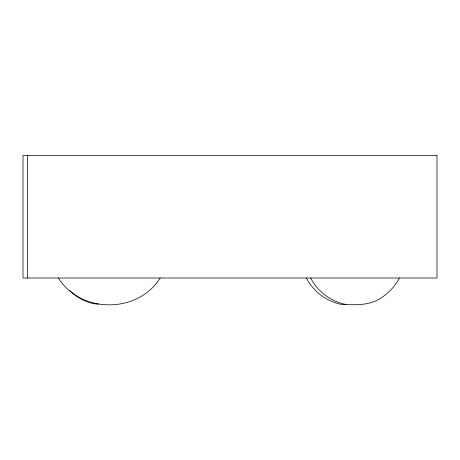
<?xml version="1.0" encoding="UTF-8"?>
<svg xmlns="http://www.w3.org/2000/svg" width="460" height="460" viewBox="0 0 460 460"><rect width="100%" height="100%" fill="white"/><g stroke="black" fill="none" stroke-linecap="round" stroke-linejoin="round"><path stroke-width="0.69" d="M399.441 278.007C395.146 286.114 388.844 292.974 381.127 297.942C369.426 305.888 355.183 304.836 341.74 304.468C326.686 301.553 313.392 291.611 306.325 278.007M160.206 278.007C137.638 313.795 80.943 313.795 58.374 278.007M98.498 304.152C87.607 303.663 77.067 297.959 69.517 290.237M345.96 304.485C330.93 301.576 317.659 291.628 310.672 278.007M27.347 155.497L27.347 278.007M437 155.497L23 155.497L23 278.007L437 278.007L437 155.497"/></g></svg>
